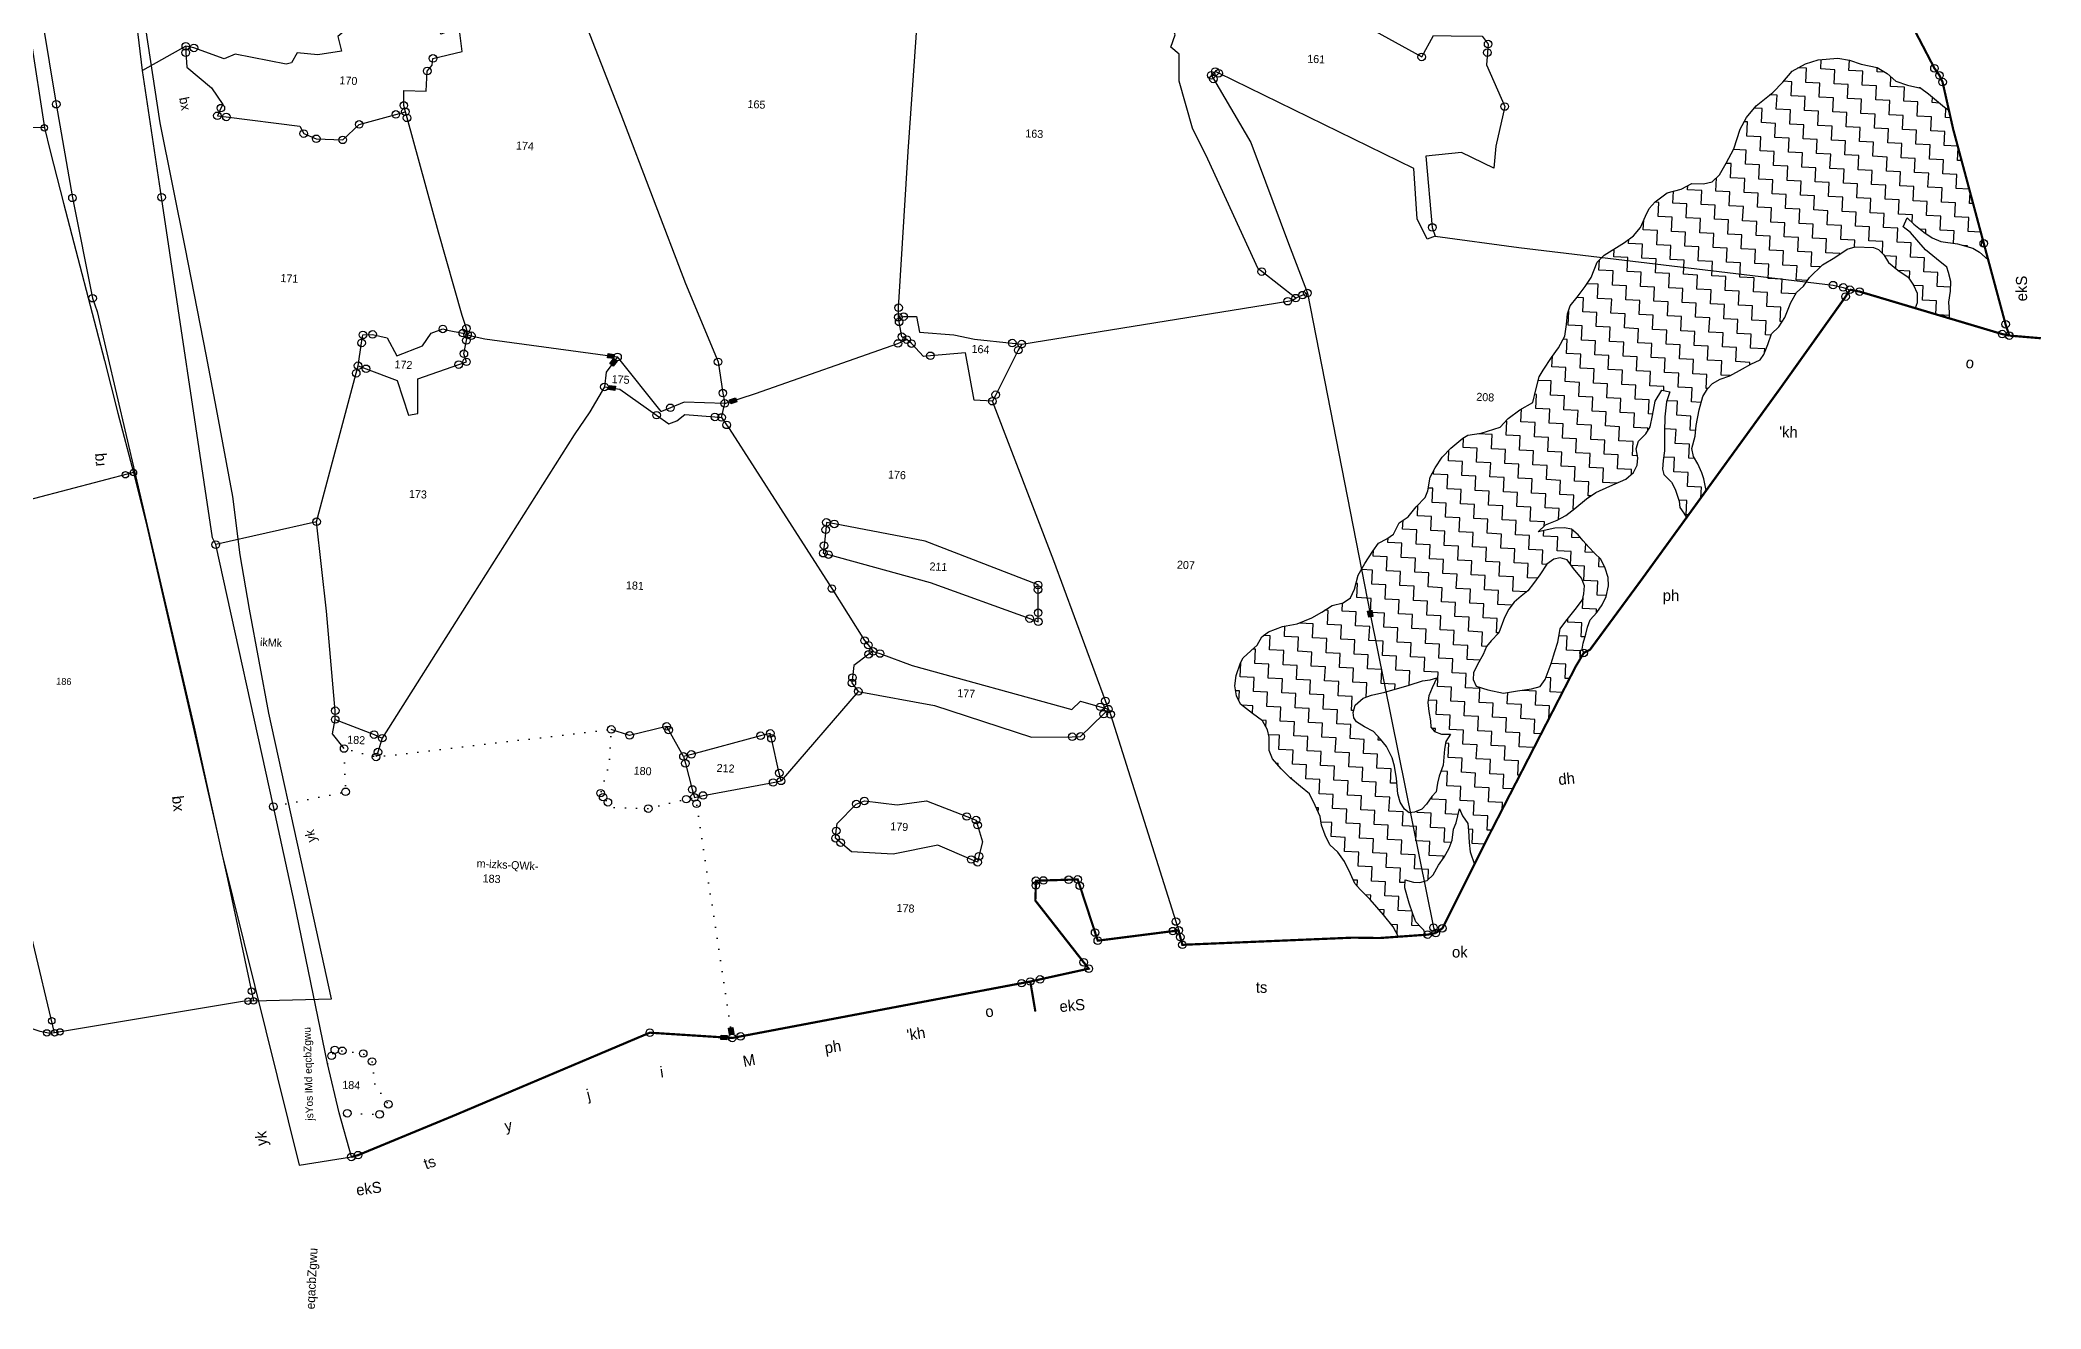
# Model space of a CAD drawing. Header units: metres. Extents: x 260179 to 264429, y 2217036 to 2221297.
# Drawn here: x 262253 to 264310, y 2217120 to 2218424 of the extents above; entities that cross this region are included whole.
import ezdxf
from ezdxf.enums import TextEntityAlignment as Align

# ---------------------------------------------------------------- set-up
doc = ezdxf.new("R2010")
doc.units = ezdxf.units.M
doc.header["$MEASUREMENT"] = 0
doc.linetypes.add('DIVIDE', pattern=[1.25, 0.5, -0.25, 0, -0.25, 0, -0.25])
doc.linetypes.add('DOT', pattern=[0.25, 0, -0.25])
for name, color, linetype in [('OFF', 1, 'Continuous'), ('POLY_FOREST', 7, 'DOT'), ('POLY_HATCH', 12, 'Continuous'), ('POLY_PARCEL', 6, 'Continuous'), ('POLY_ROAD', 30, 'Continuous'), ('SYM_STONE', 1, 'Continuous'), ('TEXT_MAPIN', 7, 'Continuous'), ('TEXT_MAPOUT', 7, 'Continuous'), ('TEXT_PARCEL', 7, 'Continuous'), ('V_BOUND_LINE', 7, 'Continuous'), ('V_DIVIDE_LINE', 7, 'DIVIDE')]:
    doc.layers.add(name, color=color, linetype=linetype)
doc.styles.add('TEXT_MAP', font='', dxfattribs={"height": 2.5})
doc.styles.get('TEXT_MAP').set_extended_font_data('Kruti Dev 050')

# ---------------------------------------------------------------- blocks, each defined once
blk = doc.blocks.new('STONE')
blk.add_circle((0, 0), 0.851)
blk = doc.blocks.new('ERE')
at = {"layer": 'OFF', "ltscale": 10, "flags": 128}
blk.add_lwpolyline([(261370.27, 2218758.74), (261390.77, 2218760.1)], dxfattribs=at)
at = {"layer": 'POLY_PARCEL', "ltscale": 10, "flags": 128}
for points in [[(261305.35, 2218986.58), (261287.64, 2218986.25)], [(261332.69, 2218896.67), (261280.97, 2218880.8)], [(261318.17, 2218748.07), (261310.97, 2218773.27)], [(261318.17, 2218748.07), (261316.98, 2218747.82), (261314.33, 2218748.22), (261268.41, 2218761.23), (261266.39, 2218759.98), (261205.17, 2218742.64), (261190.03, 2218738.37), (261184, 2218736.73)], [(261370.27, 2218758.74), (261367.36, 2218758.43), (261318.17, 2218748.07)]]:
    blk.add_lwpolyline(points, dxfattribs=at)
at = {"layer": 'POLY_ROAD', "ltscale": 10, "flags": 128}
for points in [[(261390.77, 2218760.1), (261382.07, 2218793.14), (261371.11, 2218834.77), (261364.78, 2218861.95), (261361.76, 2218876.21), (261359.16, 2218891.49), (261353.87, 2218914.43), (261350.56, 2218928.59), (261343.95, 2218956.25), (261335.82, 2218989.19), (261327.7, 2219030.63), (261322.94, 2219054.11), (261320.67, 2219065.53), (261320.86, 2219069.59), (261321.31, 2219082.97), (261318.3, 2219089.15)], [(261288.24, 2219076.11), (261288.15, 2219072.67), (261292.87, 2219048.7), (261296.13, 2219032.34), (261300.75, 2219009.84), (261305.35, 2218986.58)], [(261305.35, 2218986.58), (261307.15, 2218980.46), (261311.28, 2218966.9), (261323.77, 2218925.93), (261327.94, 2218912.19), (261332.69, 2218896.67)], [(261332.69, 2218896.67), (261336.79, 2218882.72), (261341.81, 2218864.54), (261351.94, 2218827.99), (261358.67, 2218803.14), (261362, 2218790.57), (261370.27, 2218758.74)]]:
    blk.add_lwpolyline(points, dxfattribs=at)
at = {"layer": 'SYM_STONE'}
for p in [(261305.35, 2218986.58), (261332.69, 2218896.67), (261330.59, 2218896.03), (261369.61, 2218761.25), (261368.81, 2218758.58), (261370.27, 2218758.74), (261317.27, 2218751.22), (261319.58, 2218748.37), (261316.09, 2218747.96), (261318.17, 2218748.07)]:
    blk.add_blockref('STONE', p, dxfattribs=at)
at = {"layer": 'TEXT_MAPOUT', "ltscale": 10, "style": 'TEXT_MAP'}
for s, height, rotation, p in [('xq', 2.5, 103.3457, (261343.22, 2218992.96)), ('yk', 2.5, 103.3457, (261385.02, 2218801.48)), ('jsYos lMd eqcbZgwu', 2, 94.1947, (261387.39, 2218727.85))]:
    blk.add_text(s, height=height, rotation=rotation, dxfattribs=at).set_placement(p)
at = {"layer": 'TEXT_PARCEL', "ltscale": 10, "style": 'TEXT_MAP'}
blk.add_text('186', height=1.8, dxfattribs=at).set_placement((261316.67, 2218839.93), align=Align.CENTER)
blk = doc.blocks.new('STONESQUAREFILLED')
blk.add_hatch(color=256).paths.add_polyline_path([(0.7, -0.48), (0.7, 0.48), (-0.7, 0.48), (-0.7, -0.48)])
blk.add_lwpolyline([(-0.7, 0.48), (0.7, 0.48), (0.7, -0.48), (-0.7, -0.48)], close=True)
blk = doc.blocks.new('e')
at = {"layer": 'POLY_HATCH'}
h = blk.add_hatch(dxfattribs=at)
h.set_pattern_fill('ZIGZAG', color=256, style=0)
h.set_pattern_definition([(0, (0, 0), (3.175, 3.175), [3.175, -3.175]), (90, (3.175, 0), (-3.175, 3.175), [3.175, -3.175])])
h.paths.add_polyline_path([(807.19, 320.09), (805.66, 321.62), (804.39, 323.65), (801.59, 326.58), (798.91, 328.36), (796.23, 330.4), (794.45, 331.04), (790.37, 331.04), (789.23, 330.66), (787.95, 329.51), (786.81, 327.85), (784.64, 326.2), (782.22, 324.8), (780.95, 323.02), (780.05, 321.24), (779.93, 319.83), (779.93, 319.07), (780.3, 317.88), (772.47, 315.95), (772.6, 317.31), (772.79, 319.59), (772.6, 322.07), (772.6, 324.25), (773.19, 326.23), (773.69, 327.42), (776.07, 329.2), (778.64, 331.08), (780.23, 332.77), (782.21, 334.85), (783.9, 336.04), (783.1, 338.12), (781.52, 336.73), (779.24, 335.05), (777.26, 333.86), (775.27, 333.16), (771.51, 332.77), (768.04, 331.97), (766.45, 331.18), (764.44, 329.53), (765.41, 332.54), (765.61, 333.17), (773.74, 358.52), (774.9, 362.71), (775.95, 363.38), (779.67, 366.19), (781.48, 367.4), (784.49, 367.9), (787.14, 368.69), (789.15, 370.3), (791.46, 371.5), (795.08, 372.11), (797.79, 372.91), (800.4, 373.21), (804.82, 372.61), (807.63, 371.61), (810.54, 369.8), (812.55, 367.19), (814.66, 364.78), (818.28, 361.57), (820.29, 358.86), (821.59, 356.15), (822.82, 351.7), (824.33, 348.38), (825.74, 345.67), (827.34, 344.07), (829.25, 343.47), (831.86, 343.47), (834.17, 342.06), (837.29, 341.06), (839.9, 338.95), (841.2, 337.35), (841.91, 335.64), (842.91, 333.03), (844.42, 331.02), (846.34, 329.48), (850.76, 326.37), (852.27, 324.76), (853.48, 321.25), (854.68, 319.14), (856.39, 316.63), (857.89, 314.62), (858.4, 312.82), (858.5, 310.41), (858.7, 307.76), (860.01, 305.05), (861.52, 302.84), (863.22, 299.93), (864.03, 298.33), (864.63, 295.42), (865.23, 292.51), (868.04, 290.7), (870.55, 288.69), (872.29, 286.65), (876.5, 285.04), (879.42, 284.44), (880.52, 283.74), (883.13, 281.33), (884.94, 279.22), (886.45, 276.81), (887.45, 274.6), (887.85, 271.49), (888.36, 269.99), (890.26, 267.78), (891.97, 265.47), (893.89, 264.03), (895.1, 261.42), (896.5, 260.32), (898.31, 259.21), (899.52, 257.4), (901.22, 254.49), (902.53, 251.79), (903.23, 248.67), (904.04, 246.67), (905.64, 245.46), (908.05, 244.76), (910.3, 243.12), (912.51, 241.71), (915.72, 240.21), (919.03, 239.5), (922.05, 238.1), (923.55, 236.89), (924.46, 234.99), (925.86, 233.68), (927.47, 231.98), (928.07, 230.87), (928.88, 227.96), (929.08, 225.65), (928.58, 223.35), (927.57, 221.54), (924.76, 219.63), (922.43, 218.08), (921.23, 216.08), (920.82, 214.47), (920.62, 211.46), (919.82, 209.65), (917.71, 207.45), (915.6, 205.54), (913.19, 203.73), (911.08, 202.13), (909.67, 199.62), (908.47, 197.21), (908.06, 195.26), (907.15, 193.05), (905.95, 190.95), (904.14, 189.34), (902.53, 187.33), (901.02, 184.62), (899.92, 182.52), (898.71, 181.21), (896.3, 179.1), (893.19, 175.79), (890.88, 173.18), (889.55, 171.04), (883.5, 171.76), (883.95, 172.8), (884.54, 173.39), (885.84, 174.57), (886.55, 176.34), (887.5, 178.7), (888.68, 182.12), (888.68, 183.89), (886.79, 183.42), (885.37, 183.42), (883.72, 184.01), (882.42, 185.31), (881.35, 187.55), (880.17, 189.44), (879.11, 191.45), (878.52, 193.34), (878.4, 195.82), (877.81, 197.23), (877.22, 200.42), (876.51, 198.89), (875.21, 197.23), (874.97, 195.58), (874.74, 192.98), (874.38, 190.86), (873.3, 188.07), (869.85, 195.88), (852.68, 233.68), (851.02, 236.81), (851.41, 237.65), (851.23, 239.01), (850.78, 241.02), (850.5, 242.66), (849.96, 244.3), (848.5, 246.03), (847.4, 247.85), (846.58, 249.76), (846.22, 252.13), (846.4, 254.04), (847.13, 256.08), (848.22, 258.08), (849.68, 259.35), (851.05, 260.63), (852.41, 261.99), (853.6, 263.27), (855.15, 264.45), (856.7, 264.73), (858.89, 264.54), (862.62, 263.54), (860.98, 265.18), (858.43, 266.37), (856.52, 267.46), (854.6, 269.19), (852.05, 271.47), (850.05, 273.01), (846.95, 274.56), (843.48, 276.29), (841.83, 277.88), (841.1, 279.61), (841.01, 281.25), (841.47, 283.25), (841.01, 284.98), (839.46, 286.71), (838.55, 288.35), (838.18, 290.9), (837.73, 294.18), (836.36, 296.66), (834.53, 296.39), (835.17, 294.11), (835.35, 290.75), (835.26, 287.34), (835.08, 283.06), (835.26, 280.88), (835.35, 278.97), (834.99, 277.78), (833.16, 276.14), (832.25, 274.59), (831.25, 271.95), (831.06, 270.56), (830.06, 269.28), (829.39, 268.36), (825.29, 274.62), (825.94, 277.26), (826.45, 278.54), (827.47, 280.57), (828.49, 282.1), (829, 283.88), (828.36, 286.69), (828.23, 289.1), (827.72, 292.67), (827.08, 295.72), (826.07, 297.51), (825.05, 298.78), (823.39, 299.8), (821.22, 300.69), (818.42, 302.34), (816.62, 303.54), (814.58, 304.56), (813.82, 305.83), (813.05, 308.12), (812.29, 310.54), (810.76, 312.2), (809.48, 314.36), (808.34, 317.8)])
h.paths.add_polyline_path([(855.76, 257.55), (854.25, 255.63), (852.32, 253.61), (851.62, 251.89), (851.62, 250.07), (851.92, 248.75), (853.45, 246.49), (855.37, 243.76), (856.59, 241.94), (856.99, 238.91), (857.5, 236.79), (858.2, 234.06), (859.42, 230.42), (860.43, 228.8), (862.35, 228.2), (865.49, 227.59), (868.63, 226.88), (872.17, 227.49), (874.8, 228.2), (875.61, 229.61), (875.61, 231.13), (874.8, 233.05), (873.58, 235.37), (872.98, 237.19), (871.96, 238.51), (870.35, 240.43), (869.22, 243.9), (868.31, 245.82), (867.2, 247.44), (865.68, 248.85), (864.26, 250.17), (863.05, 251.89), (861.73, 253.91), (860.32, 256.33), (858.8, 257.55), (857.38, 257.95)], flags=16)
h.paths.add_polyline_path([(883.76, 229.63), (884.69, 227.31), (885.34, 225.45), (885.53, 223.97), (885.16, 221.93), (884.69, 219.89), (884.6, 218.5), (883.67, 217.57), (882.09, 217.01), (880.05, 217.1), (881.07, 215.43), (881.26, 213.67), (881.35, 210.05), (882.19, 207.51), (882.46, 205.94), (882.65, 203.99), (883.58, 202.88), (884.69, 201.11), (885.71, 199.91), (887.29, 199.16), (888.5, 198.98), (889.61, 199.72), (890.63, 201.3), (891.28, 203.15), (891.75, 206.59), (892.31, 209.28), (892.96, 211.13), (894.36, 213.67), (895.75, 215.25), (897.42, 216.83), (899.46, 217.85), (901.32, 218.87), (901.97, 219.7), (902.15, 220.91), (901.78, 222.58), (900.11, 224.25), (898.26, 224.99), (895.28, 225.83), (889.9, 227.68), (886.93, 228.8), (885.26, 229.07)], flags=16)
at = {"layer": 'OFF', "ltscale": 10, "flags": 128}
blk.add_lwpolyline([(1134.08, 107.73), (1122.41, 110.14)], dxfattribs=at)
at = {"layer": 'POLY_FOREST', "ltscale": 10, "flags": 128}
for points in [[(1038.12, 141.03), (1048.71, 193.25), (1049.27, 194.66), (1051.07, 194.18), (1059.5, 191.65), (1067.68, 191.48), (1068.65, 192.62), (1069.77, 193.72), (1070.39, 194.59), (1068.79, 201.23), (1068.69, 209.03), (1121.22, 200.28), (1128.49, 201.83), (1127.69, 192.12), (1143.76, 188.02)], [(1128.79, 130.92), (1127.96, 132.65), (1127.3, 134.03), (1125.61, 133.9), (1120.88, 133.52), (1118.81, 131.82), (1117.93, 126.59), (1114.68, 122.39), (1116.53, 120.03), (1123.81, 119.92), (1125.64, 119.89)]]:
    blk.add_lwpolyline(points, dxfattribs=at)
at = {"layer": 'POLY_HATCH', "flags": 128}
for points in [[(889.55, 171.04), (890.88, 173.18), (893.19, 175.79), (896.3, 179.1), (898.71, 181.21), (899.92, 182.52), (901.02, 184.62), (902.53, 187.33), (904.14, 189.34), (905.95, 190.95), (907.15, 193.05), (908.06, 195.26), (908.47, 197.21), (909.67, 199.62), (911.08, 202.13), (913.19, 203.73), (915.6, 205.54), (917.71, 207.45), (919.82, 209.65), (920.62, 211.46), (920.82, 214.47), (921.23, 216.08), (922.43, 218.08), (924.76, 219.63), (927.57, 221.54), (928.58, 223.35), (929.08, 225.65), (928.88, 227.96), (928.07, 230.87), (927.47, 231.98), (925.86, 233.68), (924.46, 234.99), (923.55, 236.89), (922.05, 238.1), (919.03, 239.5), (915.72, 240.21), (912.51, 241.71), (910.3, 243.12), (908.05, 244.76), (905.64, 245.46), (904.04, 246.67), (903.23, 248.67), (902.53, 251.79), (901.22, 254.49), (899.52, 257.4), (898.31, 259.21), (896.5, 260.32), (895.1, 261.42), (893.89, 264.03), (891.97, 265.47), (890.26, 267.78), (888.36, 269.99), (887.85, 271.49), (887.45, 274.6), (886.45, 276.81), (884.94, 279.22), (883.13, 281.33), (880.52, 283.74), (879.42, 284.44), (876.5, 285.04), (872.29, 286.65), (870.55, 288.69), (868.04, 290.7), (865.23, 292.51), (864.63, 295.42), (864.03, 298.33), (863.22, 299.93), (861.52, 302.84), (860.01, 305.05), (858.7, 307.76), (858.5, 310.41), (858.4, 312.82), (857.89, 314.62), (856.39, 316.63), (854.68, 319.14), (853.48, 321.25), (852.27, 324.76), (850.76, 326.37), (846.34, 329.48), (844.42, 331.02), (842.91, 333.03), (841.91, 335.64), (841.2, 337.35), (839.9, 338.95), (837.29, 341.06), (834.17, 342.06), (831.86, 343.47), (829.25, 343.47), (827.34, 344.07), (825.74, 345.67), (824.33, 348.38), (822.82, 351.7), (821.59, 356.15), (820.29, 358.86), (818.28, 361.57), (814.66, 364.78), (812.55, 367.19), (810.54, 369.8), (807.63, 371.61), (804.82, 372.61), (800.4, 373.21), (797.79, 372.91), (795.08, 372.11), (791.46, 371.5), (789.15, 370.3), (787.14, 368.69), (784.49, 367.9), (781.48, 367.4), (779.67, 366.19), (775.95, 363.38), (774.9, 362.71)], [(772.47, 315.95), (772.6, 317.31), (772.79, 319.59), (772.6, 322.07), (772.6, 324.25), (773.19, 326.23), (773.69, 327.42), (776.07, 329.2), (778.64, 331.08), (780.23, 332.77), (782.21, 334.85), (783.9, 336.04), (783.1, 338.12), (781.52, 336.73), (779.24, 335.05), (777.26, 333.86), (775.27, 333.16), (771.51, 332.77), (768.04, 331.97), (766.45, 331.18), (764.44, 329.53)], [(825.29, 274.62), (825.94, 277.26), (826.45, 278.54), (827.47, 280.57), (828.49, 282.1), (829, 283.88), (828.36, 286.69), (828.23, 289.1), (827.72, 292.67), (827.08, 295.72), (826.07, 297.51), (825.05, 298.78), (823.39, 299.8), (821.22, 300.69), (818.42, 302.34), (816.62, 303.54), (814.58, 304.56), (813.82, 305.83), (813.05, 308.12), (812.29, 310.54), (810.76, 312.2), (809.48, 314.36), (808.34, 317.8), (807.19, 320.09), (805.66, 321.62), (804.39, 323.65), (801.59, 326.58), (798.91, 328.36), (796.23, 330.4), (794.45, 331.04), (790.37, 331.04), (789.23, 330.66), (787.95, 329.51), (786.81, 327.85), (784.64, 326.2), (782.22, 324.8), (780.95, 323.02), (780.05, 321.24), (779.93, 319.83), (779.93, 319.07), (780.3, 317.88)], [(851.02, 236.81), (851.41, 237.65), (851.23, 239.01), (850.78, 241.02), (850.5, 242.66), (849.96, 244.3), (848.5, 246.03), (847.4, 247.85), (846.58, 249.76), (846.22, 252.13), (846.4, 254.04), (847.13, 256.08), (848.22, 258.08), (849.68, 259.35), (851.05, 260.63), (852.41, 261.99), (853.6, 263.27), (855.15, 264.45), (856.7, 264.73), (858.89, 264.54), (862.62, 263.54), (860.98, 265.18), (858.43, 266.37), (856.52, 267.46), (854.6, 269.19), (852.05, 271.47), (850.05, 273.01), (846.95, 274.56), (843.48, 276.29), (841.83, 277.88), (841.1, 279.61), (841.01, 281.25), (841.47, 283.25), (841.01, 284.98), (839.46, 286.71), (838.55, 288.35), (838.18, 290.9), (837.73, 294.18), (836.36, 296.66), (834.53, 296.39), (835.17, 294.11), (835.35, 290.75), (835.26, 287.34), (835.08, 283.06), (835.26, 280.88), (835.35, 278.97), (834.99, 277.78), (833.16, 276.14), (832.25, 274.59), (831.25, 271.95), (831.06, 270.56), (830.06, 269.28), (829.39, 268.36)], [(883.5, 171.76), (883.95, 172.8), (884.54, 173.39), (885.84, 174.57), (886.55, 176.34), (887.5, 178.7), (888.68, 182.12), (888.68, 183.89), (886.79, 183.42), (885.37, 183.42), (883.72, 184.01), (882.42, 185.31), (881.35, 187.55), (880.17, 189.44), (879.11, 191.45), (878.52, 193.34), (878.4, 195.82), (877.81, 197.23), (877.22, 200.42), (876.51, 198.89), (875.21, 197.23), (874.97, 195.58), (874.74, 192.98), (874.38, 190.86), (873.3, 188.07)]]:
    blk.add_lwpolyline(points, dxfattribs=at)
for points in [[(870.35, 240.43), (871.96, 238.51), (872.98, 237.19), (873.58, 235.37), (874.8, 233.05), (875.61, 231.13), (875.61, 229.61), (874.8, 228.2), (872.17, 227.49), (868.63, 226.88), (865.49, 227.59), (862.35, 228.2), (860.43, 228.8), (859.42, 230.42), (858.2, 234.06), (857.5, 236.79), (856.99, 238.91), (856.59, 241.94), (855.37, 243.76), (853.45, 246.49), (851.92, 248.75), (851.62, 250.07), (851.62, 251.89), (852.32, 253.61), (854.25, 255.63), (855.76, 257.55), (857.38, 257.95), (858.8, 257.55), (860.32, 256.33), (861.73, 253.91), (863.05, 251.89), (864.26, 250.17), (865.68, 248.85), (867.2, 247.44), (868.31, 245.82), (869.22, 243.9)], [(883.76, 229.63), (884.69, 227.31), (885.34, 225.45), (885.53, 223.97), (885.16, 221.93), (884.69, 219.89), (884.6, 218.5), (883.67, 217.57), (882.09, 217.01), (880.05, 217.1), (881.07, 215.43), (881.26, 213.67), (881.35, 210.05), (882.19, 207.51), (882.46, 205.94), (882.65, 203.99), (883.58, 202.88), (884.69, 201.11), (885.71, 199.91), (887.29, 199.16), (888.5, 198.98), (889.61, 199.72), (890.63, 201.3), (891.28, 203.15), (891.75, 206.59), (892.31, 209.28), (892.96, 211.13), (894.36, 213.67), (895.75, 215.25), (897.42, 216.83), (899.46, 217.85), (901.32, 218.87), (901.97, 219.7), (902.15, 220.91), (901.78, 222.58), (900.11, 224.25), (898.26, 224.99), (895.28, 225.83), (889.9, 227.68), (886.93, 228.8), (885.26, 229.07)]]:
    blk.add_lwpolyline(points, close=True, dxfattribs=at)
at = {"layer": 'POLY_PARCEL', "ltscale": 10, "flags": 128}
for points in [[(946.77, 396.57), (947.06, 395), (893.91, 368.94), (891.53, 373.88), (887.55, 374), (880.59, 374.23), (879.14, 372.55), (879.21, 370.63), (879.31, 367.84), (874.72, 358.71), (876.33, 349.67), (876.51, 344.74), (883.94, 347.9), (891.9, 346.71), (889.68, 330.75), (888.93, 328.86)], [(1008.66, 304.77), (1008.71, 306.9), (1008.24, 342.07), (1007.2, 393.59), (1006.88, 396.2)], [(1093.24, 392.22), (1092.5, 390.52), (1073.22, 347.34), (1056.88, 310.05), (1048.69, 292.78), (1047.28, 285.82), (1046.73, 283.51)], [(919.6, 313.38), (927.52, 318.98), (928.33, 319.55), (940.89, 343.62), (944.67, 350.42), (948.14, 360.89), (948.45, 366.93), (950.38, 368.42), (949.56, 371.26), (956.36, 387.71), (957.18, 389.69)], [(1121.66, 345.55), (1122.08, 346.96), (1122.22, 350.28), (1117.22, 350.43), (1117.18, 354.95), (1116.14, 356.31), (1116.04, 357.84), (1109.57, 359.72), (1110.53, 365.04), (1114.56, 363.41), (1115.88, 368.47), (1117.67, 369.47), (1118.21, 372.92), (1118.69, 374.55)], [(1118.69, 374.55), (1120.5, 374.64), (1125.26, 374.9), (1129.3, 372.18), (1132.81, 366.27), (1137.67, 361.71), (1136.65, 358.45), (1141.95, 357.38), (1146.58, 357.59), (1147.76, 355.3)], [(888.93, 328.86), (890.69, 328.1), (893.19, 332.51), (894.45, 343.81), (939.35, 363.07), (940.14, 363.4), (941.01, 362.53), (940.48, 361.73), (931.36, 347.83), (922.05, 326.13), (917.04, 314.66)], [(1171.71, 357.89), (1171.65, 356.44), (1171.27, 353.21), (1165.48, 348.82), (1162.75, 345.2), (1163.16, 344.36), (1163.85, 342.6), (1161.85, 342.44), (1145.23, 341.16), (1144.26, 339.53), (1141.39, 338.51), (1135.43, 338.56), (1131.91, 342.22), (1123.78, 344.86), (1121.66, 345.55)], [(1147.76, 355.3), (1148.96, 354.93), (1160.56, 356.65), (1162.97, 355.44), (1169.87, 357.58), (1171.71, 357.89)], [(1171.71, 357.89), (1181.17, 351.99)], [(1105.27, 296.14), (1105.39, 296.68), (1105.58, 297.55), (1106.68, 300.43), (1112.9, 318.88), (1121.21, 344.2), (1121.66, 345.55)], [(888.93, 328.86), (869.99, 327.19), (799.01, 322.16), (796.7, 321.77), (795.19, 321.31)], [(917.04, 314.66), (899.41, 243.29), (881.79, 173.46), (881.24, 172.27)], [(917.04, 314.66), (918.1, 314.13), (919.6, 313.38)], [(980.66, 300.08), (921.37, 312.61), (920.43, 312.81), (919.6, 313.38)], [(1008.66, 304.77), (1007.51, 304.97), (1004.62, 305.16), (1003.75, 301.63), (996.05, 301.44), (991.34, 300.64), (982.8, 300.19), (980.66, 300.08)], [(1006.55, 299.82), (1007.67, 300.41), (1008.44, 303.73), (1008.66, 304.77)], [(980.66, 300.08), (981.37, 298.67), (985.94, 288.41), (986.61, 286.92)], [(986.61, 286.92), (990.72, 286.94), (993.22, 297.51), (1001.04, 296.45), (1002.58, 296.24), (1005.43, 298.99), (1006.55, 299.82)], [(1046.73, 283.51), (1039.93, 286.04), (1008.48, 298.86), (1006.55, 299.82)], [(1129.53, 287.97), (1128.99, 293.13), (1128.78, 294.97), (1126.61, 295.18), (1123.31, 294.6), (1120.92, 290.65), (1115.28, 293.18), (1113.44, 296.08), (1110.88, 297.17), (1109.84, 296.98), (1106.35, 296.47), (1105.95, 296.35), (1105.27, 296.14)], [(1046.73, 283.51), (1055.9, 283.35), (1058.9, 281.93), (1060.89, 280.98), (1060.91, 281.01), (1071.33, 292.77)], [(1105.27, 296.14), (1104.43, 295.96), (1101.32, 295.38), (1071.33, 292.77)], [(1071.33, 292.77), (1073.74, 289.22), (1073.95, 285.91)], [(1129.53, 287.97), (1127.69, 287.38), (1120.6, 285.12), (1117.64, 277.45), (1115.59, 277.88), (1115.96, 285.69), (1106.93, 289.34), (1105.21, 290.04), (1105.89, 291.84), (1105.46, 294.86), (1105.28, 296.08), (1105.27, 296.14)], [(957.21, 219), (957.98, 220.81), (971.06, 251.71), (986.61, 286.92)], [(1073.95, 285.91), (1070.47, 285.6), (1061.91, 280.13), (1059.07, 278.33), (1057.33, 279.08), (1055.6, 280.57), (1048.79, 280.36), (1047.28, 280.32)], [(1073.95, 285.91), (1076.94, 280.12), (1080.22, 274.84), (1102.53, 235.44), (1120.04, 204.57)], [(1137.14, 252.48), (1129.86, 286.26), (1129.53, 287.97)], [(1047.28, 280.32), (1046.07, 278.71), (1045.46, 277.9), (1020.66, 243.09), (1012.72, 231.77), (1011.82, 230.76), (1010.72, 229.41)], [(1047.28, 280.32), (1046.73, 283.51)], [(1022.87, 252.65), (1022.96, 250.93), (1021.78, 250.68), (998.61, 245.51), (975.86, 238.48), (973.93, 237.89), (974.04, 239.89), (974.31, 245.1), (974.37, 246.13), (1000.21, 254.77), (1020.8, 257.63), (1022.59, 257.88), (1022.68, 256.23), (1022.87, 252.65)], [(1130.81, 208.25), (1130.88, 210.22), (1133.94, 232.5), (1137.14, 252.48)], [(1137.14, 252.48), (1159.56, 246.23)], [(1010.72, 229.41), (1009.13, 229.01), (1001.76, 226.68), (965.43, 218.55), (963.57, 220.47), (959.08, 219.43), (957.21, 219)], [(1010.72, 229.41), (1011.65, 228.71), (1014.88, 226.06), (1015.05, 223.3), (1015.13, 222.09), (1013.59, 220.26)], [(957.21, 219), (956.65, 217.86), (939.73, 172.02), (939.01, 170.06)], [(1013.59, 220.26), (996.31, 217.92), (974.19, 211.9), (965.04, 212.4), (963.15, 212.57), (958.22, 217.83), (957.21, 219)], [(1013.59, 220.26), (1029.98, 199.32)], [(1029.98, 199.32), (1030.46, 201.05), (1032.59, 208.76), (1032.91, 209.88), (1035.06, 209.23), (1050.41, 204.29), (1052.16, 203.75)], [(1052.16, 203.75), (1055.75, 209.5), (1056.27, 210.32), (1064.5, 207.88), (1068.69, 209.03)], [(1130.81, 208.25), (1121.9, 205.28), (1120.04, 204.57)], [(1128.49, 201.83), (1131.24, 205.01), (1130.81, 208.25)], [(1052.16, 203.75), (1051.66, 202.21), (1049.84, 196.42), (1049.27, 194.66)], [(1120.04, 204.57), (1120.85, 201.4), (1121.22, 200.28)], [(1049.27, 194.66), (1047.32, 195.19), (1031.73, 198.87), (1029.98, 199.32)], [(987.87, 193.34), (985.74, 192.63), (985.34, 191.51), (984.06, 187.85), (984.68, 184.53), (984.93, 183.18), (986.39, 183.73), (994.06, 186.59), (1004, 184.11), (1013.37, 184.18), (1015.91, 186.11), (1017.11, 187.03), (1017.02, 188.7), (1016.93, 190.32), (1012.83, 194.93), (1011.02, 195.73), (1003.63, 195.18), (997.06, 196.42), (987.87, 193.34)]]:
    blk.add_lwpolyline(points, dxfattribs=at)
at = {"layer": 'POLY_ROAD', "ltscale": 10, "flags": 128}
for points in [[(1207.82, 819.39), (1215.16, 773), (1221.61, 708.34), (1225.06, 669.46), (1227.88, 637.09), (1227.88, 632.48), (1226.97, 595.76), (1225.88, 565.41), (1224.88, 531.33), (1222.52, 489.49), (1218.62, 441.19), (1216.52, 419.03), (1200.17, 343.45), (1195.52, 322.58), (1189.9, 300.26), (1188.7, 297.31), (1178.25, 260.59), (1162.45, 205.01), (1154.81, 176.88), (1148.89, 157.23), (1134.08, 107.73)], [(1181.17, 351.99), (1190.31, 405.73)], [(1159.56, 246.23), (1160.35, 247.74), (1175.49, 323.7), (1181.17, 351.99)], [(1143.76, 188.02), (1159.56, 246.23)], [(1128.79, 130.92), (1138.06, 166.89), (1143.76, 188.02)], [(1125.64, 119.89), (1128.79, 130.92)], [(1122.41, 110.14), (1125.64, 119.89)]]:
    blk.add_lwpolyline(points, dxfattribs=at)
at = {"layer": 'V_BOUND_LINE', "const_width": 0.5, "flags": 128}
for points in [[(925.62, 461.5), (923.49, 461.43), (883.32, 459.97), (864.79, 454.51), (863.22, 453.47), (829.49, 431.38), (809.22, 424.01), (796.52, 402.64), (778.6, 371.97), (777.39, 370.44), (776.63, 368.97), (773.74, 358.52), (765.61, 333.17), (765.41, 332.54), (759.84, 315.24), (758.88, 312.74)], [(758.88, 312.74), (760.48, 313), (793, 321), (795.19, 321.31)]]:
    blk.add_lwpolyline(points, dxfattribs=at)
at = {"layer": 'V_BOUND_LINE', "ltscale": 10, "const_width": 0.5, "flags": 128}
for points in [[(795.19, 321.31), (796.07, 319.72), (809.72, 298.46), (838.66, 254.17), (849.67, 237.58), (851.02, 236.81), (852.68, 233.68), (869.85, 195.88), (879.77, 173.42), (881.01, 172.45), (881.24, 172.27)], [(939.01, 170.06), (940.31, 169.83), (957.07, 166.87), (957.76, 168.67), (961.71, 179.01), (962.25, 180.41), (964.28, 180.25), (969.95, 179.8), (971.61, 179.67), (971.59, 178.6), (971.54, 175.2), (960, 161.85), (958.81, 160.48), (969.62, 157.55), (971.79, 156.96), (973.74, 156.49), (1036.29, 141.47), (1038.12, 141.03)], [(881.24, 172.27), (883.03, 171.82), (893.81, 170.53), (899.78, 170.33), (938.03, 166.86), (938.59, 168.59), (939.01, 170.06)], [(1038.12, 141.03), (1056.71, 141.32), (1099.8, 120.57), (1120.92, 110.63), (1122.41, 110.14)]]:
    blk.add_lwpolyline(points, dxfattribs=at)
at = {"layer": 'V_DIVIDE_LINE', "ltscale": 10, "const_width": 0.5, "flags": 128}
for points in [[(758.88, 312.74), (751.76, 312.49)], [(971.79, 156.96), (970.32, 150.25)]]:
    blk.add_lwpolyline(points, dxfattribs=at)
at = {"layer": 'SYM_STONE', "xscale": -1}
for p in [(776.63, 368.97), (777.39, 370.44), (778.6, 371.97), (879.14, 372.55), (879.21, 370.63), (893.91, 368.94), (939.35, 363.07), (940.14, 363.4), (940.48, 361.73), (941.01, 362.53), (874.72, 358.71), (1116.04, 357.84), (1117.18, 354.95), (1169.87, 357.58), (1171.65, 356.44), (1171.71, 357.89), (1122.08, 346.96), (1121.21, 344.2), (1121.66, 345.55), (1123.78, 344.86), (1131.91, 342.22), (1161.85, 342.44), (1163.16, 344.36), (1163.85, 342.6), (1200.17, 343.45), (1135.43, 338.56), (1141.39, 338.51), (1144.26, 339.53), (765.61, 333.17), (889.68, 330.75), (1175.49, 323.7), (793, 321), (795.19, 321.31), (796.07, 319.72), (796.7, 321.77), (799.01, 322.16), (927.52, 318.98), (1195.52, 322.58), (759.84, 315.24), (917.04, 314.66), (758.88, 312.74), (760.48, 313), (918.1, 314.13), (919.6, 313.38), (921.37, 312.61), (1008.71, 306.9), (1007.51, 304.97), (1008.44, 303.73), (1008.66, 304.77), (980.66, 300.08), (981.37, 298.67), (982.8, 300.19), (1001.04, 296.45), (1005.43, 298.99), (1006.55, 299.82), (1007.67, 300.41), (1008.48, 298.86), (1105.58, 297.55), (1106.35, 296.47), (1110.88, 297.17), (1189.9, 300.26), (1048.69, 292.78), (1071.33, 292.77), (1104.43, 295.96), (1105.27, 296.14), (1105.46, 294.86), (1105.89, 291.84), (1126.61, 295.18), (1128.78, 294.97), (1128.99, 293.13), (985.94, 288.41), (1105.21, 290.04), (1106.93, 289.34), (1127.69, 287.38), (1129.53, 287.97), (986.61, 286.92), (1046.73, 283.51), (1047.28, 285.82), (1073.95, 285.91), (1129.86, 286.26), (1046.07, 278.71), (1047.28, 280.32), (1048.79, 280.36), (1058.9, 281.93), (1061.91, 280.13), (1020.8, 257.63), (1022.59, 257.88), (1022.68, 256.23), (1022.87, 252.65), (1137.14, 252.48), (1021.78, 250.68), (1022.96, 250.93), (974.31, 245.1), (974.37, 246.13), (1020.66, 243.09), (1159.56, 246.23), (973.93, 237.89), (974.04, 239.89), (975.86, 238.48), (851.02, 236.81), (1009.13, 229.01), (1010.72, 229.41), (1011.65, 228.71), (1011.82, 230.76), (1012.72, 231.77), (957.98, 220.81), (1013.59, 220.26), (1015.05, 223.3), (1015.13, 222.09), (956.65, 217.86), (957.21, 219), (958.22, 217.83), (959.08, 219.43), (963.15, 212.57), (965.04, 212.4), (1032.59, 208.76), (1032.91, 209.88), (1035.06, 209.23), (1055.75, 209.5), (1056.27, 210.32), (1064.5, 207.88), (1068.69, 209.03), (1130.81, 208.25), (1130.88, 210.22), (1050.41, 204.29), (1051.66, 202.21), (1052.16, 203.75), (1120.04, 204.57), (1121.9, 205.28), (1128.49, 201.83), (1029.98, 199.32), (1030.46, 201.05), (1031.73, 198.87), (1120.85, 201.4), (1121.22, 200.28), (987.87, 193.34), (1011.02, 195.73), (1012.83, 194.93), (1047.32, 195.19), (1048.71, 193.25), (1049.27, 194.66), (1049.84, 196.42), (1051.07, 194.18), (1069.77, 193.72), (1070.39, 194.59), (985.34, 191.51), (985.74, 192.63), (1017.02, 188.7), (1059.5, 191.65), (1068.65, 192.62), (1127.69, 192.12), (984.68, 184.53), (986.39, 183.73), (1015.91, 186.11), (1017.11, 187.03), (1143.76, 188.02), (962.25, 180.41), (964.28, 180.25), (969.95, 179.8), (971.61, 179.67), (984.93, 183.18), (961.71, 179.01), (971.59, 178.6), (879.77, 173.42), (881.24, 172.27), (881.79, 173.46), (883.03, 171.82), (939.73, 172.02), (938.03, 166.86), (938.59, 168.59), (939.01, 170.06), (940.31, 169.83), (957.07, 166.87), (957.76, 168.67), (960, 161.85), (958.81, 160.48), (969.62, 157.55), (971.79, 156.96), (973.74, 156.49), (1036.29, 141.47), (1038.12, 141.03), (1056.71, 141.32), (1118.81, 131.82), (1120.88, 133.52), (1125.61, 133.9), (1127.3, 134.03), (1127.96, 132.65), (1114.68, 122.39), (1116.53, 120.03), (1123.81, 119.92), (1120.92, 110.63), (1122.41, 110.14)]:
    blk.add_blockref('STONE', p, dxfattribs=at)
for p, rotation in [((1072.82, 292.89), 184.5878313425481), ((1072.19, 291.5), 124.1679253746459), ((1044.89, 284.19), 339.552053106804), ((1072.23, 285.76), 4.972634433048855), ((899.41, 243.29), 256.1232267221216), ((1038.44, 142.58), 258.5408391628607), ((1039.99, 141.06), 180.8843703291109)]:
    blk.add_blockref('STONESQUAREFILLED', p, dxfattribs=dict(at, rotation=rotation))
at = {"layer": 'TEXT_MAPIN', "style": 'TEXT_MAP', "text_generation_flag": 2}
for s, p in [('ikMk', (1148.53, 223.95)), ('m-izks-QWk-', (1097.46, 176.59))]:
    blk.add_text(s, height=1.8, dxfattribs=at).set_placement(p)
at = {"layer": 'TEXT_MAPOUT', "style": 'TEXT_MAP', "text_generation_flag": 2}
for s, height, rotation, p in [('ekS', 2.5, 267.0363, (755.25, 320.64)), ('o', 2.5, 2.7238, (768.41, 305.02)), ("'kh", 2.5, 358.6373, (809.49, 287.37)), ('rq', 2.5, 262.3985, (1185.38, 262.71)), ('ph', 2.5, 358.0926, (833.86, 249.35)), ('dh', 2.5, 351.3552, (855.17, 206.84)), ('xq ', 2.5, 260.9016, (1164.2, 186.02)), ('ok', 2.5, 357.0918, (877.31, 166.94)), ('ts', 2.5, 357.8808, (921.02, 156.89)), ('ekS', 2.5, 351.6819, (964.78, 150.39)), ('o', 2.5, 346.8775, (981.3, 148.36)), ("'kh", 2.5, 348.321, (998.68, 142.33)), ('ph', 2.5, 348.3767, (1017.01, 138.55)), ('M', 2.5, 346.4415, (1035.18, 134.63)), ('i', 2.5, 348.7001, (1053.74, 131.32)), ('j', 2.5, 342.912, (1069.82, 125.41)), ('y', 2.5, 346.385, (1088.03, 117.5)), ('yk', 2.5, 263.412, (1141.45, 111.78)), ('ts', 2.5, 337.9088, (1105.5, 108.12)), ('ekS', 2.5, 349.5179, (1120.75, 101.5)), ('eqacbZgwu', 2, 270, (1129.01, 75.47))]:
    blk.add_text(s, height=height, rotation=rotation, dxfattribs=at).set_placement(p)
at = {"layer": 'TEXT_PARCEL', "style": 'TEXT_MAP', "text_generation_flag": 2}
for s, p in [('161', (919.61, 366.41)), ('165', (1044.87, 350.14)), ('170', (1136.8, 351.02)), ('163', (982.14, 346.57)), ('174', (1096.43, 338.29)), ('171', (1147.91, 305.95)), ('164', (991.87, 297.58)), ('208', (877.95, 292.3)), ('175', (1072.39, 286.85)), ('172', (1121.34, 287.81)), ('176', (1009.27, 268.43)), ('173', (1116.69, 258.88)), ('207', (943.37, 251.33)), ('211', (998.95, 248.24)), ('181', (1066.94, 240.71)), ('177', (991.34, 220.08)), ('182', (1127.88, 202.99)), ('212', (1044.58, 200.65)), ('180', (1063.18, 199.13)), ('179', (1004.92, 189.42)), ('178', (1002.62, 171.16)), ('183', (1095.94, 173.28)), ('184', (1125.23, 125.39))]:
    blk.add_text(s, height=1.8, dxfattribs=at).set_placement(p)

msp = doc.modelspace()

# ---------------------------------------------------------------- block references
for name, p, xscale, yscale, zscale, rotation in [('ERE', (-1120669.1, -6375325.6), 3.895693111489024, 3.895693111489024, 3.895693111489024, 357.5742632689065), ('e', (267673.3, 2216524.7), -4.571041181490073, 4.571041181490075, 4.571041181490073, 357.2240163742465)]:
    msp.add_blockref(name, p, dxfattribs=dict(xscale=xscale, yscale=yscale, zscale=zscale, rotation=rotation))

doc.saveas('drawing.dxf')
